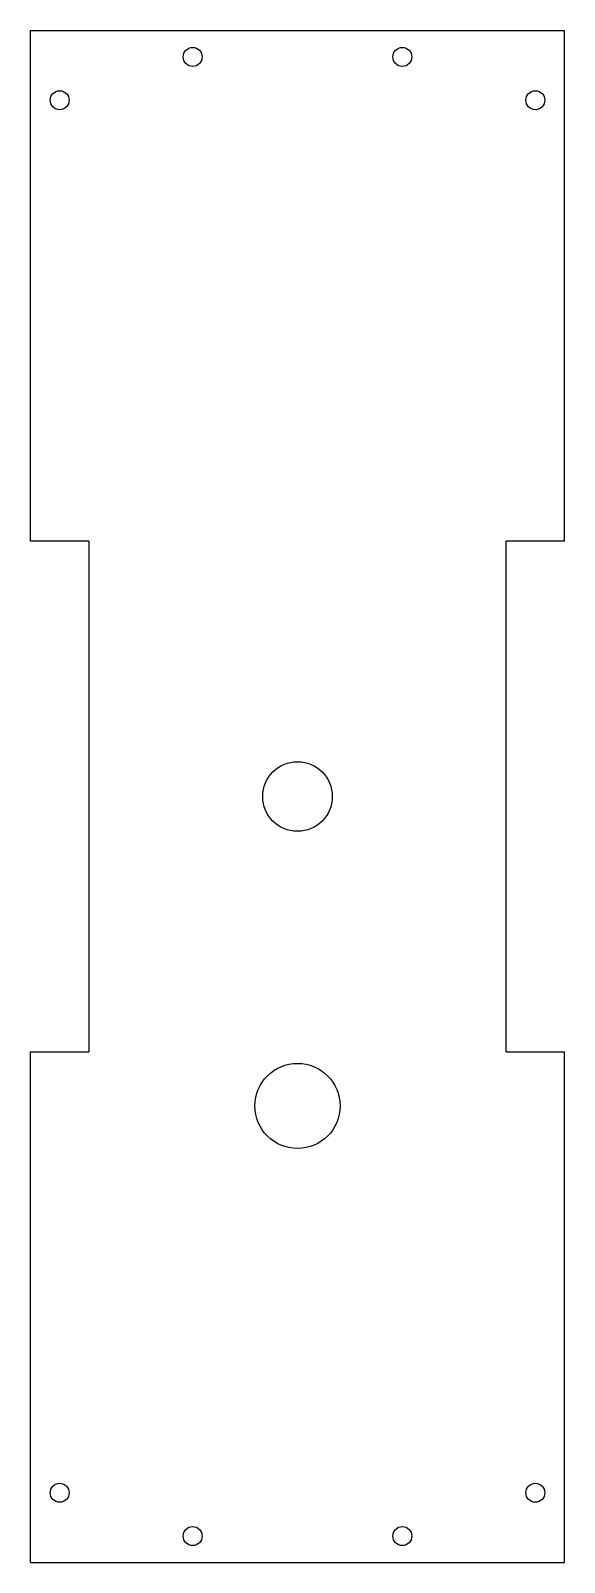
# Model space of a CAD drawing. Header units: millimetres. Extents: x -69 to 69, y -198 to 198.
import ezdxf

# ---------------------------------------------------------------- set-up
doc = ezdxf.new("R2010")
doc.units = ezdxf.units.MM

msp = doc.modelspace()

# ---------------------------------------------------------------- linework, layer by layer
at = {"color": 7, "linetype": 'Continuous', "lineweight": 25}
for p, q in [((-68.98, 66), (-68.98, 198)), ((-68.98, 198), (68.98, 198)), ((68.98, 66), (68.98, 198)), ((-53.98, 66), (-68.98, 66)), ((-53.98, 66), (-53.98, -66)), ((68.98, 66), (53.98, 66)), ((53.98, -66), (53.98, 66)), ((-68.98, -198), (-68.98, -66)), ((-68.98, -66), (-53.98, -66)), ((53.98, -66), (68.98, -66)), ((68.98, -198), (68.98, -66)), ((-68.98, -198), (68.98, -198))]:
    msp.add_line(p, q, dxfattribs=at)
for centre, radius in [((-27.1, 191.2), 2.45), ((27.1, 191.2), 2.45), ((-61.48, 180), 2.45), ((61.48, 180), 2.45), ((0, 0), 9), ((0, -80), 11), ((-61.48, -180), 2.45), ((61.48, -180), 2.45), ((-27.1, -191.2), 2.45), ((27.1, -191.2), 2.45)]:
    msp.add_circle(centre, radius, dxfattribs=at)

doc.saveas('drawing.dxf')
